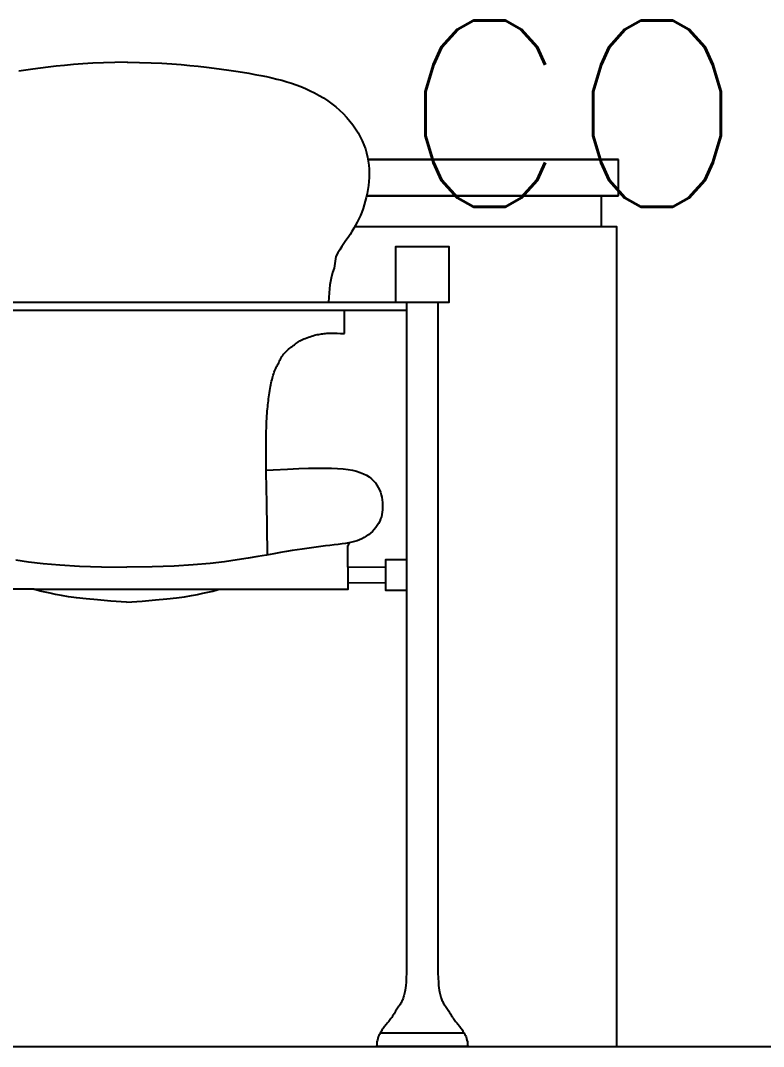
# Model space of a CAD drawing. Header units: millimetres. Extents: x 2056 to 4470, y 1400 to 3101.
# Drawn here: x 2182.621 to 2183.231, y 1408.179 to 1409.021 of the extents above; entities that cross this region are included whole.
import ezdxf
from ezdxf.enums import TextEntityAlignment as Align

# ---------------------------------------------------------------- set-up
doc = ezdxf.new("R2010")
doc.units = ezdxf.units.MM
for name, color, linetype in [('A-ANNO-TEXT', 190, 'Continuous'), ('A-PLAN-2', 4, 'Continuous'), ('A-PLAN-3', 3, 'Continuous')]:
    doc.layers.add(name, color=color, linetype=linetype)
doc.styles.add('ROMANS', font='romans')

# ---------------------------------------------------------------- blocks, each defined once
blk = doc.blocks.new('ESCRITORIO CONSULTORIO')
for p, q in [((1.50111, 0.72762, 3.01081), (1.29564, 0.72762, 3.01081)), ((1.29564, 0.72762, 3.01081), (1.50111, 0.72762, 3.01081)), ((1.50111, 0.69762, 3.01081), (1.50111, 0.72762, 3.01081)), ((1.50111, 0.69762, 3.01081), (1.50111, 0.72762, 3.01081)), ((1.29451, 0.69762, 3.01081), (1.50111, 0.69762, 3.01081)), ((1.50111, 0.69762, 3.01081), (1.29451, 0.69762, 3.01081)), ((1.46725, 0.69762, 3.01081), (1.29451, 0.69762, 3.01081)), ((1.29451, 0.69762, 3.01081), (1.46725, 0.69762, 3.01081)), ((1.48825, 0.69762, 3.01081), (1.486, 0.69762, 3.01081)), ((1.486, 0.69762, 3.01081), (1.486, 0.69762, 3.01081)), ((1.486, 0.69762, 3.01081), (1.486, 0.69762, 3.01081)), ((1.48825, 0.69762, 3.01081), (1.486, 0.69762, 3.01081)), ((1.486, 0.69762, 3.01081), (1.486, 0.69762, 3.01081)), ((1.486, 0.69762, 3.01081), (1.486, 0.69762, 3.01081)), ((1.48725, 0.67217, 3.01081), (1.48725, 0.69762, 3.01081)), ((1.48725, 0.69762, 3.01081), (1.48725, 0.69762, 3.01081)), ((1.48725, 0.69762, 3.01081), (1.491, 0.69762, 3.01081)), ((1.48725, 0.67217, 3.01081), (1.48725, 0.69762, 3.01081)), ((1.48725, 0.69762, 3.01081), (1.48725, 0.69762, 3.01081)), ((1.48725, 0.69762, 3.01081), (1.48725, 0.69762, 3.01081)), ((1.491, 0.69762, 3.01081), (1.48725, 0.69762, 3.01081)), ((1.48725, 0.69762, 3.01081), (1.48725, 0.69762, 3.01081)), ((1.48725, 0.69762, 3.01081), (1.48725, 0.69762, 3.01081)), ((1.48725, 0.67217, 3.01081), (1.48725, 0.69762, 3.01081)), ((1.48725, 0.69762, 3.01081), (1.48725, 0.69762, 3.01081)), ((1.48725, 0.67217, 3.01081), (1.48725, 0.69762, 3.01081)), ((1.48725, 0.69762, 3.01081), (1.48725, 0.69762, 3.01081)), ((1.48725, 0.69762, 3.01081), (1.48725, 0.69762, 3.01081)), ((1.48725, 0.69762, 3.01081), (1.48725, 0.69762, 3.01081)), ((1.48725, 0.69762, 3.01081), (1.48725, 0.69762, 3.01081)), ((1.491, 0.69762, 3.01081), (1.491, 0.69762, 3.01081)), ((1.491, 0.69762, 3.01081), (1.49475, 0.69762, 3.01081)), ((1.49475, 0.69762, 3.01081), (1.491, 0.69762, 3.01081)), ((1.491, 0.69762, 3.01081), (1.491, 0.69762, 3.01081)), ((1.49475, 0.69762, 3.01081), (1.49475, 0.69762, 3.01081)), ((1.49475, 0.69762, 3.01081), (1.49775, 0.69762, 3.01081)), ((1.49775, 0.69762, 3.01081), (1.49475, 0.69762, 3.01081)), ((1.49475, 0.69762, 3.01081), (1.49475, 0.69762, 3.01081)), ((1.49775, 0.69762, 3.01081), (1.49775, 0.69762, 3.01081)), ((1.49775, 0.69762, 3.01081), (1.50025, 0.69762, 3.01081)), ((1.50025, 0.69762, 3.01081), (1.49775, 0.69762, 3.01081)), ((1.49775, 0.69762, 3.01081), (1.49775, 0.69762, 3.01081)), ((0.93296, 0.61056, 3.01081), (1.27628, 0.61056, 3.01081)), ((1.27628, 0.61056, 3.01081), (1.33491, 0.61056, 3.01081)), ((1.32726, 0.60361, 3.01081), (0.89291, 0.60361, 3.01081)), ((1.30989, 0.3931, 3.01081), (1.27925, 0.39296, 3.01081)), ((1.30989, 0.3802, 3.01081), (1.27931, 0.38006, 3.01081)), ((1.37457, 0.01089, 3.01081), (1.30562, 0.01089, 3.01081)), ((1.37758, 0, 3.01081), (1.30261, 0, 3.01081))]:
    blk.add_line(p, q)
for points in [[(1.09815, 0.80722), (1.08796, 0.80712), (1.07854, 0.80685), (1.06978, 0.80645), (1.06161, 0.80594), (1.05394, 0.80533), (1.0467, 0.80465), (1.03981, 0.80392), (1.03322, 0.80315), (1.02685, 0.80236), (1.0207, 0.80156), (1.01478, 0.80075), (1.00908, 0.79992)], [(1.09804, 0.80722), (1.10823, 0.80712), (1.11765, 0.80685), (1.12641, 0.80645), (1.13458, 0.80594), (1.14225, 0.80533), (1.14949, 0.80465), (1.15638, 0.80392), (1.16297, 0.80315), (1.16934, 0.80236), (1.17549, 0.80156), (1.18141, 0.80075), (1.18711, 0.79992), (1.19258, 0.79908), (1.19783, 0.79821), (1.20287, 0.79733), (1.20768, 0.79642), (1.21228, 0.79549), (1.21668, 0.79452), (1.22091, 0.79351), (1.225, 0.79243), (1.22897, 0.79128), (1.23286, 0.79004), (1.2367, 0.7887), (1.24051, 0.78724), (1.24431, 0.78565), (1.2481, 0.78393), (1.25184, 0.78207), (1.25552, 0.78008), (1.25912, 0.77795), (1.26262, 0.77567), (1.266, 0.77326), (1.26925, 0.77069), (1.27236, 0.76798), (1.27532, 0.76512), (1.27812, 0.76214), (1.28075, 0.75905), (1.2832, 0.75588), (1.28545, 0.75265), (1.2875, 0.74938), (1.28933, 0.74608), (1.29094, 0.74279), (1.29233, 0.73948), (1.29351, 0.73617), (1.2945, 0.73286), (1.29529, 0.72954), (1.2959, 0.72621), (1.29633, 0.72287), (1.29658, 0.71953), (1.29667, 0.71618), (1.29661, 0.71282), (1.29639, 0.70948), (1.29604, 0.70615), (1.29555, 0.70286), (1.29495, 0.69961), (1.29424, 0.69642), (1.29343, 0.69329), (1.29253, 0.69025), (1.29155, 0.68729), (1.29049, 0.68441), (1.28935, 0.6816), (1.28812, 0.67886), (1.28683, 0.67619), (1.28545, 0.67359), (1.284, 0.67104), (1.28247, 0.66854), (1.28088, 0.66605), (1.27923, 0.66357), (1.27755, 0.66109), (1.27585, 0.65858), (1.27417, 0.65605), (1.27252, 0.65348), (1.27091, 0.65083), (1.26935, 0.64801), (1.26786, 0.63849), (1.26653, 0.63469), (1.26538, 0.63015), (1.26445, 0.62467), (1.26371, 0.618), (1.26323, 0.61056)], [(0.1644, 0.67217), (0, 0.67217), (0, 0), (1.49986, 0), (1.49986, 0.67217), (1.28464, 0.67217)], [(1.33491, 0.61056), (1.3622, 0.61056), (1.3622, 0.65581), (1.31829, 0.65581), (1.31829, 0.61056), (1.33491, 0.61056)], [(1.32726, 0.61034), (1.32726, 0.06542)], [(1.35293, 0.61004), (1.35293, 0.06542)], [(1.27628, 0.58479), (1.27628, 0.60361)], [(1.21312, 0.40324), (1.21276, 0.42649), (1.21248, 0.44489), (1.21227, 0.45914), (1.21212, 0.4699), (1.21202, 0.47787), (1.21196, 0.4837), (1.21194, 0.48808), (1.21195, 0.49169), (1.21198, 0.49508), (1.21202, 0.49836), (1.21209, 0.50153), (1.21216, 0.50456), (1.21225, 0.50744), (1.21235, 0.51015), (1.21247, 0.5127), (1.21258, 0.51506), (1.21271, 0.51723), (1.21284, 0.51924), (1.21299, 0.5211), (1.21314, 0.52286), (1.21331, 0.52455), (1.21348, 0.52618), (1.21367, 0.5278), (1.21388, 0.52944), (1.2141, 0.53111), (1.21434, 0.53281), (1.21459, 0.53452), (1.21485, 0.53624), (1.21512, 0.53794), (1.2154, 0.53961), (1.21569, 0.54123), (1.21598, 0.54279), (1.21627, 0.54428), (1.21657, 0.54569), (1.21688, 0.54704), (1.2172, 0.54833), (1.21753, 0.54956), (1.21788, 0.55074), (1.21825, 0.55187), (1.21863, 0.55296), (1.21904, 0.55401), (1.21947, 0.55503), (1.21992, 0.55602), (1.22038, 0.55699), (1.22085, 0.55796), (1.22134, 0.55892), (1.22183, 0.55988), (1.22233, 0.56085), (1.22284, 0.56183), (1.22335, 0.56282), (1.22388, 0.56382), (1.22444, 0.56481), (1.22503, 0.56579), (1.22567, 0.56676), (1.22635, 0.56771), (1.22708, 0.56863), (1.22788, 0.56952), (1.22872, 0.57038), (1.22961, 0.57121), (1.23053, 0.57201), (1.23146, 0.57278), (1.23241, 0.57353), (1.23335, 0.57425), (1.23428, 0.57494), (1.23519, 0.57562), (1.23609, 0.57627), (1.23699, 0.5769), (1.2379, 0.5775), (1.23883, 0.57809), (1.23979, 0.57867), (1.24081, 0.57922), (1.24188, 0.57976), (1.24301, 0.58028), (1.2442, 0.58078), (1.24543, 0.58127), (1.24669, 0.58173), (1.24797, 0.58216), (1.24923, 0.58256), (1.25049, 0.58294), (1.25171, 0.58328), (1.25289, 0.58358), (1.25404, 0.58385), (1.25516, 0.58409), (1.25626, 0.58429), (1.25735, 0.58447), (1.25845, 0.58462), (1.25955, 0.58474), (1.26067, 0.58484), (1.26183, 0.58492), (1.26308, 0.58497), (1.26449, 0.585), (1.26613, 0.58501), (1.26806, 0.58499), (1.27035, 0.58495), (1.27307, 0.58488), (1.27628, 0.58479)], [(1.0065, 0.39907), (1.01692, 0.39763), (1.02895, 0.39625), (1.04282, 0.39503), (1.05878, 0.39403), (1.07704, 0.39333), (1.09785, 0.393)], [(1.21208, 0.47281), (1.21771, 0.47304), (1.22944, 0.47355), (1.23887, 0.47396), (1.24676, 0.47425), (1.25375, 0.47441), (1.26004, 0.47446), (1.26567, 0.47436), (1.27071, 0.47414), (1.27523, 0.47377), (1.27927, 0.47326), (1.2829, 0.47261), (1.28618, 0.4718), (1.28916, 0.47084), (1.29187, 0.46973), (1.29431, 0.46849), (1.2965, 0.46711), (1.29845, 0.46562), (1.30018, 0.46401), (1.30169, 0.4623), (1.30299, 0.46049), (1.30411, 0.45859), (1.30506, 0.45662), (1.30583, 0.4546), (1.30646, 0.45254), (1.30694, 0.45045), (1.30729, 0.44836), (1.30752, 0.44627), (1.30764, 0.44421), (1.30766, 0.44219), (1.30758, 0.4402), (1.30738, 0.43826), (1.30706, 0.43635), (1.30661, 0.43448), (1.30601, 0.43264), (1.30527, 0.43084), (1.30436, 0.42907), (1.30328, 0.42734), (1.30205, 0.42566), (1.30069, 0.42404), (1.2992, 0.42249), (1.29761, 0.42103), (1.29594, 0.41968), (1.29419, 0.41844), (1.2924, 0.41734), (1.29056, 0.41638), (1.28865, 0.41554), (1.28666, 0.41482), (1.28454, 0.41418), (1.28228, 0.41363), (1.27985, 0.41313), (1.27722, 0.41267), (1.27436, 0.41223), (1.27125, 0.41181), (1.26792, 0.41138), (1.26441, 0.41095), (1.26075, 0.4105), (1.25698, 0.41005), (1.25314, 0.40958), (1.24925, 0.40908), (1.24537, 0.40856), (1.24149, 0.408), (1.23752, 0.40739), (1.23335, 0.40672), (1.22886, 0.40597), (1.22393, 0.40513), (1.21844, 0.40418), (1.21227, 0.4031), (1.20531, 0.40188), (1.19742, 0.40052), (1.18839, 0.39907), (1.178, 0.39763), (1.16603, 0.39625), (1.15226, 0.39503), (1.13645, 0.39403), (1.11839, 0.39333), (1.09785, 0.393)], [(1.27917, 0.41078), (1.27955, 0.4113), (1.27995, 0.41191), (1.28029, 0.41245), (1.28057, 0.41293), (1.28078, 0.41332)], [(1.02137, 0.37495), (0.91554, 0.37495), (0.91571, 0.41078)], [(1.02137, 0.37495), (1.27933, 0.37495), (1.27917, 0.41078)], [(1.32726, 0.39916), (1.30989, 0.39916), (1.30989, 0.37427), (1.32726, 0.37427)], [(1.09744, 0.36454), (1.08459, 0.36536), (1.07364, 0.36622), (1.06433, 0.3671), (1.05646, 0.36801), (1.04979, 0.36892), (1.04409, 0.36985), (1.03913, 0.37078), (1.03469, 0.37172), (1.03057, 0.37264), (1.02669, 0.37357), (1.02303, 0.3745), (1.02137, 0.37495)], [(1.09744, 0.36454), (1.11028, 0.36536), (1.12124, 0.36622), (1.13054, 0.3671), (1.13841, 0.36801), (1.14509, 0.36892), (1.15079, 0.36985), (1.15574, 0.37078), (1.16019, 0.37172), (1.16431, 0.37264), (1.16818, 0.37357), (1.17184, 0.3745), (1.17351, 0.37495)], [(1.32726, 0.06542), (1.32715, 0.06033), (1.327, 0.05616), (1.32683, 0.05279), (1.32664, 0.0501), (1.32643, 0.04797), (1.3262, 0.04628), (1.32596, 0.0449), (1.3257, 0.04371), (1.32543, 0.04261), (1.32515, 0.04158), (1.32486, 0.0406), (1.32455, 0.03969), (1.32423, 0.03882), (1.32389, 0.038), (1.32354, 0.03723), (1.32316, 0.03649), (1.32277, 0.03579), (1.32236, 0.0351), (1.32192, 0.03443), (1.32146, 0.03374), (1.32098, 0.03304), (1.32048, 0.03231), (1.31995, 0.03153), (1.3194, 0.03069), (1.31882, 0.02979), (1.31822, 0.02883), (1.3176, 0.02783), (1.31698, 0.02681), (1.31634, 0.02579), (1.3157, 0.02478), (1.31507, 0.02381), (1.31444, 0.02288), (1.31382, 0.02201), (1.31322, 0.0212), (1.31262, 0.02043), (1.31204, 0.01971), (1.31146, 0.019), (1.31089, 0.01832), (1.31033, 0.01764), (1.30978, 0.01696), (1.30924, 0.01627), (1.3087, 0.01556), (1.30816, 0.01484), (1.30763, 0.01409), (1.30711, 0.01331), (1.30659, 0.01251), (1.30608, 0.01167), (1.30556, 0.01079), (1.30506, 0.00987), (1.30457, 0.00888), (1.3041, 0.0078), (1.30368, 0.00659), (1.30331, 0.00524), (1.30299, 0.0037), (1.30276, 0.00197), (1.30261, 0)], [(1.35293, 0.06542), (1.35304, 0.06033), (1.35319, 0.05616), (1.35336, 0.05279), (1.35355, 0.0501), (1.35376, 0.04797), (1.35399, 0.04628), (1.35423, 0.0449), (1.35449, 0.04371), (1.35476, 0.04261), (1.35504, 0.04158), (1.35533, 0.0406), (1.35564, 0.03969), (1.35596, 0.03882), (1.3563, 0.038), (1.35665, 0.03723), (1.35703, 0.03649), (1.35742, 0.03579), (1.35783, 0.0351), (1.35827, 0.03443), (1.35873, 0.03374), (1.35921, 0.03304), (1.35971, 0.03231), (1.36024, 0.03153), (1.36079, 0.03069), (1.36137, 0.02979), (1.36197, 0.02883), (1.36259, 0.02783), (1.36321, 0.02681), (1.36385, 0.02579), (1.36449, 0.02478), (1.36512, 0.02381), (1.36575, 0.02288), (1.36637, 0.02201), (1.36697, 0.0212), (1.36757, 0.02043), (1.36815, 0.01971), (1.36873, 0.019), (1.3693, 0.01832), (1.36986, 0.01764), (1.37041, 0.01696), (1.37095, 0.01627), (1.37149, 0.01556), (1.37203, 0.01484), (1.37256, 0.01409), (1.37308, 0.01331), (1.3736, 0.01251), (1.37411, 0.01167), (1.37462, 0.01079), (1.37513, 0.00987), (1.37562, 0.00888), (1.37609, 0.0078), (1.37651, 0.00659), (1.37688, 0.00524), (1.3772, 0.0037), (1.37743, 0.00197), (1.37758, 0)]]:
    blk.add_lwpolyline(points)

msp = doc.modelspace()

# ---------------------------------------------------------------- linework, layer by layer
at = {"layer": 'A-PLAN-2'}
msp.add_lwpolyline([(2181.61081, 1408.1792), (2186.27535, 1408.1792)], dxfattribs=at)

# ---------------------------------------------------------------- block references
at = {"layer": 'A-PLAN-3', "color": 4}
msp.add_blockref('ESCRITORIO CONSULTORIO', (2181.61081, 1408.1792), dxfattribs=at)

# ---------------------------------------------------------------- texts
at = {"layer": 'A-ANNO-TEXT', "style": 'ROMANS'}
msp.add_text('CONSULTORIO 1', height=0.1527104, dxfattribs=at).set_placement((2183.74892, 1408.94433), align=Align.MIDDLE)

doc.saveas('drawing.dxf')
